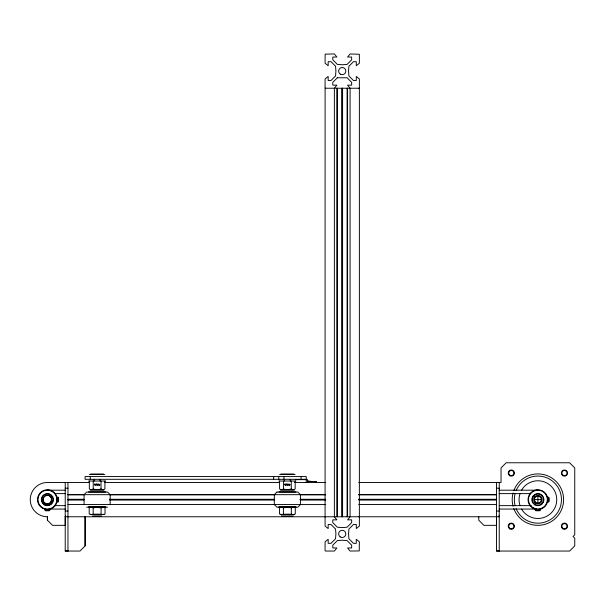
<?xml version="1.0" encoding="UTF-8"?>
<svg xmlns="http://www.w3.org/2000/svg" width="605" height="605" viewBox="0 0 605 605"><rect width="100%" height="100%" fill="white"/><g stroke="black" fill="none" stroke-linecap="round" stroke-linejoin="round"><path stroke-width="0.91" d="M65.62 515.8A1.369 1.369 0 0 0 65.219 516.768L65.219 525.337L52.537 525.337L47.394 520.194L47.394 516.768A17.144 17.144 0 0 1 30.25 499.624A17.144 17.144 0 0 1 47.394 482.488L89.669 482.488M85.101 545.907L85.101 516.768L85.101 545.907L79.958 551.049L65.219 551.049L65.219 482.488M89.328 481.028L89.328 488.984L90.614 489.596L103.629 489.596L104.915 488.984L104.915 481.028M279.578 481.028L279.578 488.984L280.864 489.596L293.879 489.596L295.164 488.984L295.164 481.028M534.465 501.303L534.465 497.113M537.898 503.05L537.898 496.206M91.937 489.596L93.223 488.984L93.246 481.028M282.187 489.596L283.473 488.984L283.495 481.028M56.802 502.589L57.263 499.624L56.802 496.667M547.306 502.589L547.767 499.624L547.306 496.667M50.956 502.006L51.599 498.8M534.185 497.484L534.865 496.599M314.449 482.155L316.657 481.625L315.107 481.603M49.769 503.194L46.562 503.829M293.349 515.8L292.616 515.914M50.351 509.039L47.394 509.501L44.43 509.039M540.855 509.039L537.898 509.501L534.933 509.039M101.08 507.822L103.054 507.338L105.036 507.822L105.036 514L103.054 514.477C99.182 514.038 95.053 514.038 91.181 514.477L89.2 514L89.2 507.822L91.181 507.338L93.162 507.822L97.118 507.338L101.08 507.822L101.08 514M291.33 507.822L293.312 507.338L295.293 507.822L295.293 514L293.312 514.477C289.432 514.038 285.31 514.038 281.431 514.477L279.457 514L279.457 507.822L281.431 507.338L283.412 507.822L287.375 507.338L291.33 507.822L291.33 514M98.441 489.596L101.012 488.984L102.305 489.596M288.698 489.596L291.27 488.984L292.555 489.596M325.513 516.768L325.089 517.146L325.082 526.063L328.167 528.551L328.167 524.482L330.98 524.482L335.541 529.042L335.904 533.913L335.541 538.775L330.98 543.335L328.167 543.335L328.167 539.267L325.082 541.762L325.082 550.626L325.513 551.049L334.376 551.049L336.872 547.964L332.795 547.964L332.795 545.158L337.356 540.598L342.226 540.235L347.096 540.598L351.656 545.158L351.656 547.964L347.58 547.964L350.076 551.049L359.241 550.928L359.37 541.762L356.284 539.267L356.284 543.335L353.471 543.335L348.911 538.775L348.548 533.913L348.911 529.042L353.471 524.482L356.284 524.482L356.284 528.551L359.37 526.063L359.37 517.199L358.939 516.768M358.939 88.232L359.37 87.801L359.37 78.937L356.284 76.449L356.284 80.518L353.471 80.518L348.911 75.958L348.548 71.087L348.911 66.225L353.471 61.665L356.284 61.665L356.284 65.733L359.37 63.238L359.355 54.284L350.076 53.951L347.58 57.036L351.656 57.036L351.656 59.842L347.096 64.402L342.226 64.765L337.356 64.402L332.795 59.842L332.795 57.036L336.872 57.036L334.376 53.951L325.15 54.147L325.082 63.238L328.167 65.733L328.167 61.665L330.98 61.665L335.541 66.225L335.904 71.087L335.541 75.958L330.98 80.518L328.167 80.518L328.167 76.449L325.082 78.937L325.082 87.801L325.513 88.232M315.576 481.64L316.15 481.625L314.781 481.603M315.024 481.656L308.376 481.225L312.679 481.603M359.34 88.232L325.104 88.232L325.082 516.768M90.644 474.002L103.546 474.002M280.947 474.002L293.803 474.002M89.358 474.502L104.831 474.502M279.661 474.502L295.089 474.502M306.811 479.311L85.101 479.311L85.101 476.574L306.228 476.574L306.228 479.311M295.255 479.659L307.431 479.659L307.431 482.291M88.534 481.028L105.709 481.028M278.784 481.028L295.958 481.028M307.431 482.056L308.618 482.056M104.771 482.488L279.397 482.488M294.499 482.488L325.649 482.488M358.689 482.488L501.038 482.488L501.038 467.915L506.181 462.772L569.608 462.772L574.75 467.915L574.75 534.767L573.033 536.484L574.75 538.193L574.75 545.907L569.608 551.049L496.501 551.049L496.501 482.488M65.219 488.205L67.964 488.205M496.501 488.205L499.238 488.205M47.394 490.194L65.348 490.194M90.266 490.201L103.977 490.201M280.516 490.201L294.227 490.201M499.148 490.194L537.898 490.194M88.549 491.91L105.693 491.91M278.799 491.91L295.943 491.91M54.949 493.62L65.348 493.62M499.148 493.62L530.335 493.62M67.964 494.678L325.649 494.678M358.689 494.678L496.501 494.678M67.964 494.761L84.004 494.761M109.49 494.761L274.678 494.761M300.163 494.761L325.649 494.761M358.689 494.761L496.501 494.761M548.765 498.339L548.833 498.339A3.025 2.617 0 0 0 548.818 499.632A3.025 2.617 0 0 0 548.818 500.917L548.765 500.91M67.964 499.276L84.004 499.276M109.49 499.276L274.678 499.276M300.163 499.276L325.649 499.276M358.689 499.276L496.501 499.276M67.964 499.624L84.004 499.624M109.49 499.624L274.678 499.624M300.163 499.624L325.649 499.624M358.689 499.624L496.501 499.624M534.465 499.624L541.316 499.624M67.964 499.98L84.004 499.98M109.49 499.98L274.678 499.98M300.163 499.98L325.649 499.98M358.689 499.98L496.501 499.98M45.685 503.905L49.292 503.905M67.964 504.494L325.649 504.578M358.689 504.494L496.501 504.578M54.949 505.636L65.348 505.636M499.148 505.636L531.281 505.636M88.572 506.846L105.671 506.846M278.822 506.846L295.921 506.846M86.659 507.171L107.584 507.171M88.549 507.338L105.693 507.338M278.799 507.338L295.943 507.338M535.327 508.646L535.758 508.646M50.23 509.062L65.348 509.062M499.148 509.062L536.007 509.062M44.823 510.249L49.958 510.249M535.327 510.249L540.462 510.249M45.352 510.764L49.428 510.764M535.856 510.764L539.932 510.764M65.219 511.051L67.964 511.051M496.501 511.051L499.238 511.051M90.266 514.477L103.977 514.477M280.516 514.477L294.227 514.477M92.58 515.914L101.655 515.914M282.127 515.914L281.401 515.8M282.837 515.914L291.912 515.914M65.219 516.768L499.238 516.768A1.369 1.369 0 0 0 498.838 515.8M65.219 550.921L67.964 550.921M496.501 550.921L499.238 550.921M307.809 481.217L308.353 481.225L307.915 481.217M46.555 503.829L44.823 503.058M283.473 488.984L286.052 489.596M93.223 488.984L95.794 489.596M534.465 500.728L535.478 502.044A3.418 3.418 0 0 0 540.318 502.044A3.418 3.418 0 0 0 540.318 497.212A3.418 3.418 0 0 0 535.478 497.212L534.465 498.528L534.865 502.657M50.82 497.06L51.591 498.792M549.03 497.59L549.03 501.666M548.516 497.06L548.516 502.195M539.184 510.499L539.184 510.567A3.025 2.617 -90 0 0 537.89 510.552A3.025 2.617 -90 0 0 536.605 510.552L536.612 510.499M499.238 482.488L499.238 551.049M478.759 516.473L478.759 520.194L483.902 525.337L496.501 525.337L496.501 516.768A1.369 1.369 0 0 1 496.546 516.413M359.37 88.232L359.37 516.768M347.58 88.232L347.58 516.768M347.096 88.232L347.096 516.768M342.589 88.232L342.589 516.768M342.226 88.232L342.226 516.768M341.863 88.232L341.863 516.768M337.356 88.232L337.356 516.768M336.872 88.232L336.872 516.768M306.228 479.659L306.228 482.291M301.086 476.574L301.086 479.311M291.27 481.028L291.27 488.984M290.294 479.311L290.294 481.028M284.448 479.311L284.448 481.028M283.942 476.574L283.942 479.311M283.412 507.822L283.412 514M278.799 476.574L278.799 479.311M273.657 476.574L273.657 479.311M110.171 504.578L110.171 494.678L107.584 492.084L86.659 492.084L84.065 494.678L84.065 504.578M101.012 481.028L101.012 488.984M100.044 479.311L100.044 481.028M94.198 479.311L94.198 481.028M93.162 507.822L93.162 514M90.243 476.574L90.243 479.311M67.964 482.488L67.964 551.049M58.526 497.59L58.526 501.666M58.012 497.06L58.012 502.195M51.675 497.59L51.675 501.666M48.68 510.499L48.68 510.567A3.025 2.617 -90 0 0 47.387 510.552A3.025 2.617 -90 0 0 46.101 510.552L46.109 510.499M47.394 516.768L47.394 520.194M513.827 490.572A25.712 25.712 0 0 1 553.325 479.062A25.712 25.712 0 0 1 553.325 520.194A25.712 25.712 0 0 1 513.827 508.684M513.063 506.279A25.712 25.712 0 0 1 513.063 492.969M51.697 500.781A4.454 4.454 0 0 1 46.237 503.935A4.454 4.454 0 0 1 43.084 498.475M43.53 497.401A4.454 4.454 0 0 1 51.697 498.475M67.911 516.413A1.369 1.369 0 0 1 67.964 516.768M521.563 490.201A18.853 18.853 0 0 1 550.013 485.18A18.853 18.853 0 0 1 550.013 514.068A18.853 18.853 0 0 1 521.563 509.055M520.043 505.689A18.853 18.853 0 0 1 520.043 493.567M516.118 490.61A23.572 23.572 0 0 1 552.244 480.93A23.572 23.572 0 0 1 552.244 518.326A23.572 23.572 0 0 1 516.118 508.646M515.127 505.727A23.572 23.572 0 0 1 515.127 493.529M95.983 484.545L95.605 484.892L95.242 483.955L94.924 484.938L94.509 483.955C93.851 485.868 97.276 485.399 96.308 483.955L95.983 484.545M98.078 484.545L97.7 484.892L97.337 483.955L97.019 484.938L96.603 483.955C95.945 485.868 99.371 485.399 98.403 483.955L98.078 484.545M286.241 484.545L285.893 484.93L285.499 483.955L285.174 484.938L284.766 483.955C284.108 485.868 287.534 485.399 286.558 483.955L286.241 484.545M288.328 484.545L287.988 484.93L287.594 483.955L287.269 484.938L286.861 483.955C286.203 485.868 289.621 485.399 288.653 483.955L288.328 484.545M99.757 484.771C98.827 487.539 98.381 482.563 99.757 484.771M290.007 484.771C289.077 487.524 288.676 482.548 290.007 484.771M98.963 484.355L99.326 484.734L98.963 484.355M289.213 484.355L289.583 484.734L289.213 484.355M337.356 77.773L332.795 82.333L332.795 85.146L336.872 85.146L334.376 88.232L334.376 516.768L336.872 519.854L332.795 519.854L332.795 522.667L337.356 527.227L342.226 527.583L347.096 527.227L351.656 522.667L351.656 519.854L347.58 519.854L350.076 516.768L350.076 88.232L347.58 85.146L351.656 85.146L351.656 82.333L347.096 77.773L337.356 77.773M276.909 492.084L274.322 494.678L274.322 504.578L276.909 507.171L297.834 507.171L300.428 504.578L300.428 494.678L297.834 492.084L276.909 492.084M340.426 74.211A3.6 3.6 0 0 0 345.826 71.087A3.6 3.6 0 0 0 340.426 67.972A3.6 3.6 0 0 0 340.426 74.211M340.229 536.9A3.6 3.6 0 0 0 345.818 534.147A3.6 3.6 0 0 0 340.63 530.683A3.6 3.6 0 0 0 340.229 536.9M509.781 528.868A3.086 3.086 0 0 0 514.409 526.199A3.086 3.086 0 0 0 509.781 523.522A3.086 3.086 0 0 0 509.781 528.868M562.922 528.868A3.086 3.086 0 0 0 567.55 526.199A3.086 3.086 0 0 0 562.922 523.522A3.086 3.086 0 0 0 562.922 528.868M562.922 475.727A3.086 3.086 0 0 0 567.55 473.057A3.086 3.086 0 0 0 562.922 470.387A3.086 3.086 0 0 0 562.922 475.727M509.781 475.727A3.086 3.086 0 0 0 514.409 473.057A3.086 3.086 0 0 0 509.781 470.387A3.086 3.086 0 0 0 509.781 475.727M42.456 508.177A9.877 9.877 0 0 0 57.263 499.624A9.877 9.877 0 0 0 42.456 491.079A9.877 9.877 0 0 0 42.456 508.177M42.668 507.807A9.446 9.446 0 0 0 56.84 499.624A9.446 9.446 0 0 0 42.668 491.449A9.446 9.446 0 0 0 42.668 507.807M44.566 504.525A5.657 5.657 0 0 0 53.051 499.624A5.657 5.657 0 0 0 44.566 494.731A5.657 5.657 0 0 0 44.566 504.525M44.346 504.895A6.088 6.088 0 0 0 53.474 499.624A6.088 6.088 0 0 0 44.346 494.361A6.088 6.088 0 0 0 44.346 504.895M45.246 503.337A4.288 4.288 0 0 0 51.675 499.624A4.288 4.288 0 0 0 45.246 495.918A4.288 4.288 0 0 0 45.246 503.337M533.171 507.807A9.446 9.446 0 0 0 547.343 499.624A9.446 9.446 0 0 0 533.171 491.449A9.446 9.446 0 0 0 533.171 507.807M563.179 475.288A2.571 2.571 0 0 0 567.036 473.057A2.571 2.571 0 0 0 563.179 470.834A2.571 2.571 0 0 0 563.179 475.288M510.038 475.288A2.571 2.571 0 0 0 513.895 473.057A2.571 2.571 0 0 0 510.038 470.834A2.571 2.571 0 0 0 510.038 475.288M510.038 528.422A2.571 2.571 0 0 0 513.895 526.199A2.571 2.571 0 0 0 510.038 523.968A2.571 2.571 0 0 0 510.038 528.422M563.179 528.422A2.571 2.571 0 0 0 567.036 526.199A2.571 2.571 0 0 0 563.179 523.968A2.571 2.571 0 0 0 563.179 528.422M535.75 503.337A4.288 4.288 0 0 0 542.178 499.624A4.288 4.288 0 0 0 535.75 495.918A4.288 4.288 0 0 0 535.75 503.337M532.96 508.177A9.877 9.877 0 0 0 547.767 499.624A9.877 9.877 0 0 0 532.96 491.079A9.877 9.877 0 0 0 532.96 508.177M535.07 504.525A5.657 5.657 0 0 0 543.555 499.624A5.657 5.657 0 0 0 535.07 494.731A5.657 5.657 0 0 0 535.07 504.525M534.85 504.895A6.088 6.088 0 0 0 543.978 499.624A6.088 6.088 0 0 0 534.85 494.361A6.088 6.088 0 0 0 534.85 504.895"/></g></svg>
